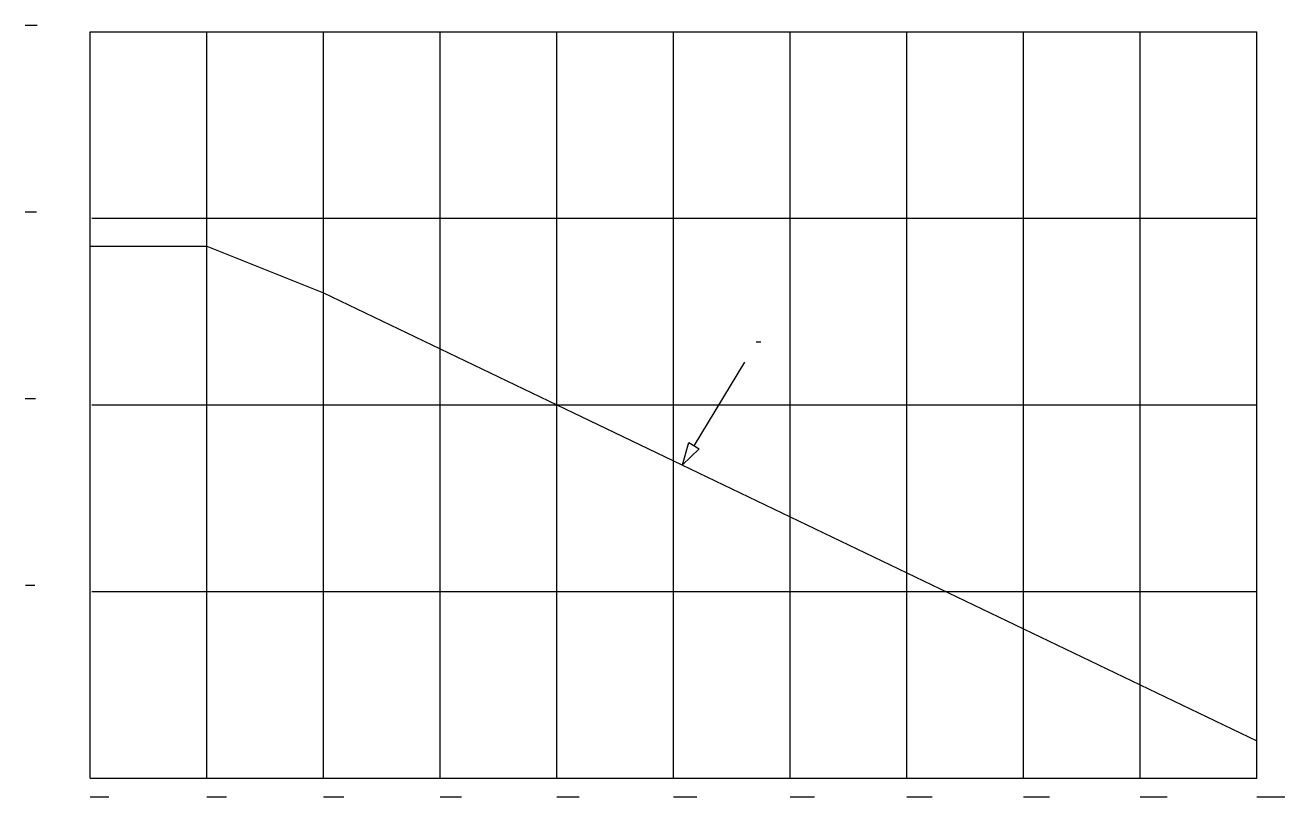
# Model space of a CAD drawing. Extents: x 205 to 1555, y 155 to 982.
import ezdxf

# ---------------------------------------------------------------- set-up
doc = ezdxf.new("R2010")
doc.units = 0
doc.header["$MEASUREMENT"] = 0
doc.layers.get('0').update_dxf_attribs({"linetype": 'CONTINUOUS'})
doc.layers.add('-1', color=7, linetype='CONTINUOUS')
doc.layers.add('1', color=7, linetype='CONTINUOUS')

msp = doc.modelspace()

# ---------------------------------------------------------------- linework, layer by layer
at = {"layer": '-1', "color": 2, "linetype": 'Continuous'}
for p, q in [((205.4, 982), (216.4, 982)), ((205.4, 982), (218.4, 982)), ((205.4, 782), (216.4, 782)), ((205.4, 782), (217.4, 782)), ((988.5, 642.7), (993.5, 642.7)), ((205.4, 582), (216.4, 582)), ((205.9, 382), (215.9, 382)), ((275, 155), (295, 155)), ((400, 155), (421, 155)), ((525, 155), (547, 155)), ((650, 155), (673, 155)), ((775, 155), (799, 155)), ((900, 155), (925, 155)), ((1025, 155), (1051, 155)), ((1150, 155), (1177, 155)), ((1275, 155), (1303, 155)), ((1400, 155), (1429, 155)), ((1525, 155), (1555, 155))]:
    msp.add_line(p, q, dxfattribs=at)
at = {"color": 7, "linetype": 'Continuous'}
for p, q in [((275, 175), (275, 975)), ((275, 975), (1525, 975)), ((1525, 175), (1525, 975)), ((275, 745), (400, 745)), ((400, 745), (525, 695)), ((525, 695), (1525, 215)), ((275, 175), (1525, 175))]:
    msp.add_line(p, q, dxfattribs=at)
at = {"layer": '1', "color": 4, "linetype": 'Continuous'}
for p, q in [((400, 175), (400, 975)), ((525, 175), (525, 975)), ((650, 175), (650, 975)), ((775, 175), (775, 975)), ((900, 175), (900, 975)), ((1025, 175), (1025, 975)), ((1150, 175), (1150, 975)), ((1275, 175), (1275, 975)), ((1400, 175), (1400, 975)), ((276.9, 775), (1525, 775)), ((276.9, 575), (1525, 575)), ((276.9, 375), (1525, 375))]:
    msp.add_line(p, q, dxfattribs=at)
at = {"layer": '1', "color": 3, "linetype": 'Continuous'}
for p, q in [((922.1, 531.2), (976.4, 620.7)), ((909.8, 510.9), (916.5, 534.6)), ((909.8, 510.9), (927.7, 527.8)), ((916.5, 534.6), (927.7, 527.8))]:
    msp.add_line(p, q, dxfattribs=at)

doc.saveas('drawing.dxf')
